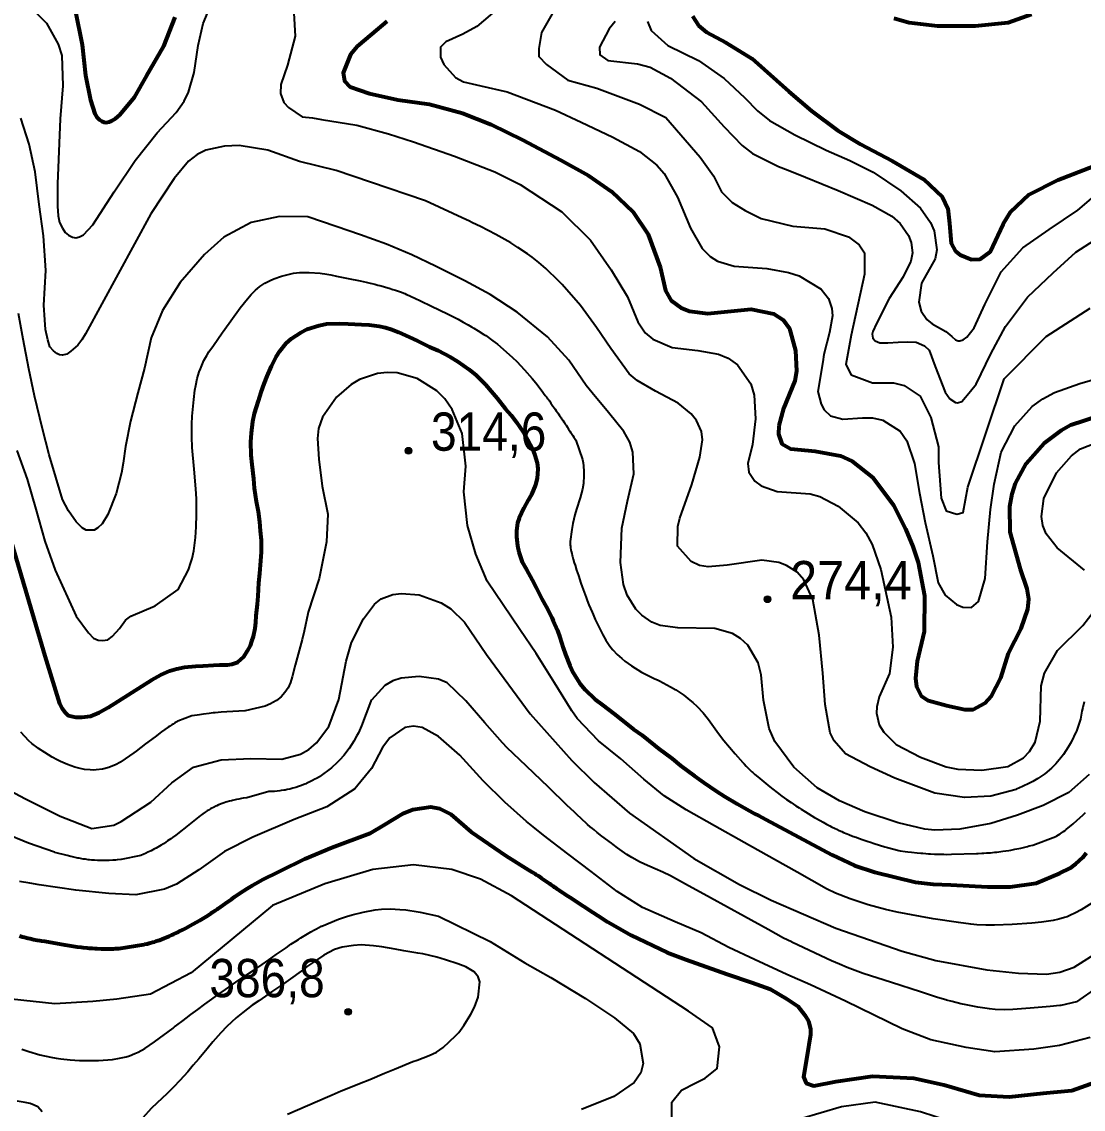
# Model space of a CAD drawing. Header units: metres. Extents: x 549268 to 556659, y 1838059 to 1844558.
# Drawn here: x 554148.3 to 554619.6, y 1839291 to 1839774.1 of the extents above; entities that cross this region are included whole.
import ezdxf

# ---------------------------------------------------------------- set-up
doc = ezdxf.new("R2010")
doc.units = ezdxf.units.M
doc.header["$LTSCALE"] = 0.8
for name, color, linetype, lineweight in [('1', 7, 'Continuous', 25), ('2', 7, 'Continuous', 53), ('5', 7, 'Continuous', 13)]:
    doc.layers.add(name, color=color, linetype=linetype, lineweight=lineweight)

msp = doc.modelspace()

# ---------------------------------------------------------------- hatches: boundary and pattern name
at = {"layer": '5'}
for points in [[(554321.48, 1839583.53, 1), (554318.48, 1839583.53, 1)], [(554480.93, 1839517.54, 1), (554477.93, 1839517.54, 1)], [(554294.72, 1839334.23, 1), (554291.72, 1839334.23, 1)]]:
    msp.add_hatch(color=256, dxfattribs=at).paths.add_polyline_path(points)

# ---------------------------------------------------------------- linework, layer by layer
at = {"layer": '1'}
for points in [[(554149.37, 1839783.56), (554159.28, 1839773.42), (554164.47, 1839764.14), (554166, 1839759.1), (554166.54, 1839745.68), (554165.26, 1839731.04), (554164.09, 1839702.08), (554164.09, 1839692.23), (554164.46, 1839687.85), (554165, 1839684.93), (554166.28, 1839682.38), (554167.55, 1839680.55), (554169.01, 1839679.27), (554170.83, 1839678.36), (554172.28, 1839678.18), (554173.92, 1839678.54), (554175.74, 1839679.46), (554179.75, 1839683.84), (554189.24, 1839698.54), (554198.61, 1839712.42), (554208.35, 1839724.8), (554216.81, 1839733.87), (554220.35, 1839738.85), (554222.28, 1839742.9), (554224.75, 1839751.63), (554226.58, 1839763.5), (554228.74, 1839773.37), (554230.69, 1839777.91)], [(554388.39, 1839785.85), (554378.98, 1839769.34), (554377.8, 1839762.26), (554377.8, 1839758.72), (554381.33, 1839755.18), (554390.74, 1839748.11), (554403.68, 1839744.57), (554422.5, 1839737.49), (554434.26, 1839731.59), (554449.55, 1839713.9), (554455.43, 1839705.64), (554458.96, 1839698.57), (554463.67, 1839693.85), (554469.55, 1839690.31), (554476.61, 1839686.77), (554490.72, 1839683.23), (554504.84, 1839682.05), (554515.42, 1839678.51), (554520.13, 1839674.98), (554522.48, 1839671.44)], [(554360.29, 1839780.51), (554350.28, 1839771.96), (554344.08, 1839768.61), (554336.55, 1839765.24), (554334.27, 1839762.85), (554334.19, 1839758.39), (554335.68, 1839755.06), (554340.83, 1839749.35), (554344.47, 1839747.43), (554352.15, 1839745.72), (554363.84, 1839743.02), (554385.25, 1839734.84), (554396.66, 1839729.54), (554410.79, 1839722.84), (554422.6, 1839716.45), (554430.26, 1839710.34), (554433.5, 1839706.68), (554439.49, 1839696.23), (554445.29, 1839682.35), (554450.39, 1839673.32), (554453.94, 1839669.77), (554457.21, 1839667.81), (554464.66, 1839665.54), (554479.17, 1839664.43), (554488.74, 1839662.77), (554493.48, 1839661.16), (554503.24, 1839655.29), (554506.54, 1839651.21), (554508.05, 1839646.78), (554508.24, 1839643.47), (554506.94, 1839636.01), (554504.38, 1839626.35), (554504.01, 1839622.97), (554501.76, 1839609.85), (554503.18, 1839604.25), (554504.58, 1839601.76), (554507.38, 1839598.97), (554512.93, 1839597.48), (554521.62, 1839598.08), (554526.06, 1839598.1), (554530.66, 1839597.11), (554538.25, 1839592.18), (554541.23, 1839587.9), (554544.68, 1839577.79), (554546.98, 1839564.66), (554549.41, 1839551.68), (554552.89, 1839536.83), (554555.24, 1839524.81), (554558.38, 1839519.34), (554563.36, 1839515.21), (554566.14, 1839513.99), (554569.97, 1839513.85), (554573.04, 1839516.54), (554576.08, 1839526.71), (554577.13, 1839543.06), (554578.39, 1839557.44), (554580, 1839568.72), (554583.14, 1839582.88), (554589.25, 1839594.66), (554597, 1839603.18), (554601.61, 1839606.56), (554606.85, 1839609.34), (554618.09, 1839613.36), (554631.88, 1839617.45)], [(554269.05, 1839777.91), (554269.7, 1839767.68), (554266.28, 1839754.77), (554263.34, 1839746.19), (554263.11, 1839742.18), (554264.65, 1839738.29), (554266.67, 1839735.96), (554272.79, 1839731.85), (554277.39, 1839731.5), (554281.32, 1839730.65), (554296.99, 1839728.11), (554311.08, 1839724.25), (554322.15, 1839720.77), (554340.37, 1839714.37), (554358.37, 1839707.38), (554369.53, 1839701.77), (554388.09, 1839689.72), (554400.74, 1839677.01), (554410.01, 1839663.93), (554417.31, 1839651.92), (554421.87, 1839640.79), (554425.05, 1839635.97), (554428.49, 1839633.06), (554437.02, 1839629.45), (554448.43, 1839628), (554457.63, 1839626.4), (554461.9, 1839624.65)], [(554411.73, 1839774.19), (554409.05, 1839770.92), (554404.88, 1839762.79), (554404.91, 1839759.47), (554408.5, 1839756.95), (554421.73, 1839755.37), (554427.25, 1839753.92), (554436.39, 1839749.01), (554450.07, 1839738.56)], [(554426.06, 1839774.28), (554427.73, 1839770.23), (554435.21, 1839763.61), (554448.77, 1839756.84), (554460.17, 1839748.98), (554469.39, 1839740.31), (554475.01, 1839734.52), (554480.32, 1839730.27), (554491.57, 1839723.82), (554505.41, 1839717.08), (554516.04, 1839712.41), (554526.29, 1839707.27), (554538.6, 1839698.94), (554547.41, 1839691.37), (554551.83, 1839684.9), (554553.37, 1839681.2), (554554.65, 1839672.76), (554553.89, 1839668.73), (554547.81, 1839657.95), (554546.54, 1839649.54), (554547.61, 1839645.54)], [(554450.07, 1839738.56), (554460.13, 1839727.42), (554468.18, 1839719.09), (554472.68, 1839715.55), (554484.28, 1839709.85), (554488.59, 1839708.19), (554496.34, 1839705.06), (554510.81, 1839699.1), (554525.91, 1839692.65), (554534.57, 1839687.8), (554538.34, 1839684.48), (554542.07, 1839679.09), (554543.24, 1839676.07), (554543.77, 1839671.4), (554543.01, 1839667.73), (554539.66, 1839660.84), (554533.46, 1839651.18), (554527.75, 1839639.99), (554526.15, 1839636.54), (554525.92, 1839635.38), (554526.15, 1839633.54), (554527.29, 1839632.39), (554529.36, 1839631.47), (554532.81, 1839631.47), (554537.4, 1839631.7), (554541.54, 1839631.93), (554545.45, 1839631.7), (554549.12, 1839630.08), (554551.19, 1839628.24), (554553.88, 1839620.96), (554558.31, 1839609.58), (554560.38, 1839606.58), (554562.91, 1839604.97), (554563.83, 1839604.74), (554565.67, 1839605.43), (554567.28, 1839607.27), (554569.57, 1839610.04), (554572.1, 1839613.03), (554578.62, 1839626.53), (554585.1, 1839638.78), (554594.93, 1839651.69), (554606.26, 1839662.62), (554616.37, 1839671.71), (554630.85, 1839681.13)], [(554484.37, 1839533.84), (554476.91, 1839534.86), (554461.47, 1839532.66), (554453.06, 1839531.93), (554449.14, 1839532.58), (554445.5, 1839534.37), (554439.47, 1839541.1), (554439.57, 1839549.83), (554440.51, 1839553.56), (554445.74, 1839568.53), (554449.37, 1839580.71), (554450.5, 1839588.42), (554450.1, 1839592.14), (554447.89, 1839597), (554445.56, 1839599.89), (554439.71, 1839604.69), (554429.68, 1839610.04), (554421.56, 1839614.69), (554417.99, 1839617.63), (554409.85, 1839628.9), (554403.41, 1839638.32), (554396.34, 1839648.09), (554388.18, 1839657.32), (554387.03, 1839658.55), (554386.76, 1839658.82), (554380.91, 1839664.43), (554377.86, 1839667.1), (554374.87, 1839669.49), (554372.82, 1839671), (554368.6, 1839673.88), (554365.4, 1839675.88), (554358.83, 1839679.61), (554351.93, 1839683.17), (554348.42, 1839684.84), (554346.8, 1839685.61), (554345.74, 1839686.11), (554327.53, 1839694.59), (554303.17, 1839702.84), (554287.8, 1839708.09), (554271.52, 1839712.05), (554257.59, 1839717), (554244.83, 1839719.13), (554238.29, 1839718.89), (554229.93, 1839717), (554226.16, 1839715.16), (554222.32, 1839712.15), (554215.92, 1839704.45), (554205.53, 1839688.79), (554176.62, 1839635.5), (554174.86, 1839632.85), (554173.09, 1839630.38), (554170.1, 1839627.73), (554168.34, 1839626.49), (554166.4, 1839625.96), (554164.99, 1839626.14), (554163.76, 1839626.67), (554162.35, 1839627.9), (554160.77, 1839629.67), (554159.88, 1839632.85), (554158.83, 1839637.44), (554158.48, 1839641.68), (554158.12, 1839648.21), (554158.88, 1839663.66), (554157.85, 1839679.03), (554155.96, 1839692.99), (554154.22, 1839707.45), (554151.61, 1839719.7), (554147.8, 1839731.26)], [(554547.61, 1839645.54), (554550.19, 1839641.9), (554552.59, 1839639.96), (554558.54, 1839636.54), (554561.3, 1839634.23), (554562.91, 1839632.85), (554564.06, 1839632.39), (554564.75, 1839632.39), (554566.36, 1839632.85), (554567.96, 1839634), (554569.57, 1839636.08), (554571.18, 1839638.15), (554575.91, 1839648.51), (554583.15, 1839662.98), (554592.79, 1839673.72), (554604.43, 1839681.84), (554617.16, 1839690.36), (554631.62, 1839702.64)], [(554287.85, 1839683.17), (554275.22, 1839687.39), (554262.75, 1839687.61), (554250.14, 1839684.91), (554238.03, 1839678.43), (554229.44, 1839670.66), (554218.64, 1839658.24), (554210.74, 1839645.86), (554205.71, 1839633.7), (554202.7, 1839620.27), (554199.8, 1839609.28), (554196.6, 1839596.67), (554194.37, 1839585.48), (554193.23, 1839577.96), (554192.49, 1839573.67), (554190.19, 1839564.57), (554186.46, 1839555.19), (554183.97, 1839551.07), (554182, 1839549.28), (554180.4, 1839548.21), (554176.83, 1839548.21), (554175.04, 1839549.28), (554172.37, 1839551.97), (554168.98, 1839556.8), (554166.3, 1839561.81), (554160.45, 1839581.65), (554157.48, 1839593.3), (554153.9, 1839607.97), (554151.37, 1839619.95), (554148.89, 1839633.06), (554146.79, 1839644.52)], [(554622.23, 1839439.75), (554613.29, 1839431.74), (554601.76, 1839425.98), (554590.46, 1839421.56), (554578.6, 1839417.91), (554564.83, 1839415.46), (554553.76, 1839414.89), (554549.22, 1839415.33), (554537.49, 1839418.16), (554522.63, 1839423.16), (554511.43, 1839427.92), (554501.44, 1839433.74), (554491.15, 1839443), (554482.6, 1839454.4), (554480.18, 1839460.19), (554477.69, 1839472.67), (554476.57, 1839483.92), (554475.2, 1839489.33), (554470.66, 1839497.11), (554467.36, 1839500.17), (554463.85, 1839502.26), (554456.02, 1839504.53), (554439.53, 1839504.78), (554431.75, 1839505.95), (554428.11, 1839507.36), (554423.57, 1839510.45), (554420.97, 1839513.12), (554417.05, 1839519.42), (554415.46, 1839524.1), (554414.15, 1839533.89), (554414.71, 1839549.11), (554417.23, 1839561.08), (554420.1, 1839573.28), (554419.68, 1839582.86), (554418.26, 1839587.4), (554415.67, 1839592.06), (554408.87, 1839600.49), (554401.54, 1839609.23), (554398.84, 1839612.58), (554391.14, 1839623.81), (554381.68, 1839634.09), (554368.3, 1839645.15), (554356.31, 1839652.91), (554345.06, 1839659.06), (554332, 1839665.48), (554321.53, 1839670.5), (554310.15, 1839675.24), (554298.65, 1839679.4), (554287.85, 1839683.17)], [(554522.48, 1839671.44), (554522.48, 1839666.72), (554522.48, 1839662), (554516.6, 1839634.87), (554514.25, 1839621.9), (554516.6, 1839617.18), (554526.01, 1839613.64), (554530.71, 1839613.64), (554535.42, 1839613.64), (554540.12, 1839612.46), (554547.18, 1839607.74), (554551.88, 1839598.31), (554555.41, 1839585.33), (554555.41, 1839578.25), (554556.6, 1839562.39), (554558.68, 1839556.81), (554563.56, 1839555.41), (554566.34, 1839556.11), (554568.43, 1839567.28), (554584.44, 1839615.43), (554603.23, 1839634.28), (554622.71, 1839646.84)], [(554225.54, 1839612.51), (554226.2, 1839615.55), (554227.05, 1839618.52), (554227.56, 1839619.97), (554229.15, 1839623.58), (554230.43, 1839625.89), (554231.37, 1839627.4), (554233.46, 1839630.35), (554237.25, 1839635.88), (554237.67, 1839636.46), (554245.31, 1839646.97), (554248.47, 1839651.07), (554250.16, 1839653), (554251.98, 1839654.8), (554252.95, 1839655.64), (554254.01, 1839656.46), (554256.24, 1839657.93), (554258.61, 1839659.2), (554260.25, 1839659.93), (554263.61, 1839661.14), (554267.14, 1839662.04), (554268.92, 1839662.35), (554271.65, 1839662.66), (554274.44, 1839662.76), (554275.86, 1839662.74), (554280.74, 1839662.42), (554281.59, 1839662.29), (554282.88, 1839662.08), (554283.74, 1839661.93), (554285.46, 1839661.61), (554288.03, 1839661.11), (554293.15, 1839660.05), (554298.48, 1839658.96), (554301.13, 1839658.4), (554302.9, 1839658), (554303.78, 1839657.79), (554305.1, 1839657.47), (554306.36, 1839657.15), (554307.21, 1839656.92), (554308.89, 1839656.45), (554309.73, 1839656.21), (554311.4, 1839655.71), (554313.07, 1839655.18), (554314.18, 1839654.82), (554316.39, 1839654.08), (554318.33, 1839653.33), (554319.1, 1839653.01), (554320.35, 1839652.47), (554321.18, 1839652.11), (554322.82, 1839651.35), (554325.27, 1839650.18), (554330.15, 1839647.79), (554337.36, 1839644.3), (554339.75, 1839643.11), (554340.93, 1839642.51), (554342.06, 1839641.91), (554344.31, 1839640.7), (554346.54, 1839639.45), (554348.01, 1839638.6), (554349, 1839638.03), (554350.95, 1839636.87), (554353.48, 1839635.22), (554354.3, 1839634.66), (554357.43, 1839632.4), (554359.48, 1839630.82)], [(554359.48, 1839630.82), (554363.43, 1839627.5), (554366.22, 1839624.94), (554368.03, 1839623.18), (554371.52, 1839619.54), (554374.92, 1839615.67), (554376.55, 1839613.68), (554378.93, 1839610.62), (554380.75, 1839608.1), (554381.22, 1839607.45), (554381.8, 1839606.64), (554382.09, 1839606.23), (554382.53, 1839605.63), (554383.18, 1839604.71), (554383.83, 1839603.8), (554384.15, 1839603.34), (554384.79, 1839602.42), (554385.11, 1839601.96), (554385.6, 1839601.28), (554386.23, 1839600.35), (554386.55, 1839599.89), (554387.03, 1839599.2), (554387.74, 1839598.16), (554387.98, 1839597.8), (554388.31, 1839597.31), (554388.48, 1839597.07), (554388.97, 1839596.34), (554389.61, 1839595.37), (554389.94, 1839594.88), (554390.42, 1839594.15), (554391.06, 1839593.18), (554391.38, 1839592.69), (554391.7, 1839592.2), (554392.13, 1839591.55), (554392.34, 1839591.22), (554392.97, 1839590.24), (554393.39, 1839589.58), (554393.95, 1839588.71), (554394.23, 1839588.27), (554397.32, 1839579.67), (554397.58, 1839578.15), (554397.75, 1839576.85), (554397.92, 1839574.23), (554397.92, 1839572.48), (554397.65, 1839568.97), (554397.22, 1839566.38), (554396.23, 1839562.56), (554394.64, 1839557.55), (554393.89, 1839555.03), (554392.97, 1839551.14), (554392.49, 1839548.51), (554391.72, 1839543.21), (554391.75, 1839542.64), (554391.83, 1839541.6), (554391.87, 1839541.18), (554391.98, 1839540.34), (554392.12, 1839539.51), (554392.22, 1839538.95), (554392.46, 1839537.85), (554392.66, 1839537.02), (554392.8, 1839536.47), (554393.11, 1839535.38), (554393.6, 1839533.75), (554393.95, 1839532.67), (554394.66, 1839530.5)], [(554461.9, 1839624.65), (554466.06, 1839621.66), (554471.99, 1839613.22), (554473.49, 1839608.16), (554474.13, 1839597.65), (554472.68, 1839586.24), (554470.73, 1839577.8), (554471.05, 1839573.96), (554473.76, 1839570.01), (554476.66, 1839567.94), (554483.67, 1839565.38), (554498.3, 1839564.42), (554502.63, 1839563.26), (554510.86, 1839558.97), (554519.68, 1839551.55), (554523.14, 1839547.08), (554525.91, 1839541.94), (554529.78, 1839530.72), (554534.39, 1839509.58), (554535, 1839496.26), (554533.58, 1839484.57), (554529.05, 1839474.12), (554527.93, 1839469.8), (554527.74, 1839466.99), (554529.07, 1839461.7), (554531.02, 1839458.44), (554536.49, 1839452.99), (554547.37, 1839447.35), (554558.8, 1839443.06), (554563.98, 1839442.09), (554574.62, 1839441.67), (554586.13, 1839443.22), (554593.04, 1839447.08), (554595.79, 1839449.91), (554598.2, 1839453.98), (554600.44, 1839463.31), (554600.99, 1839479.03), (554602.45, 1839484.65), (554608.22, 1839494.78), (554619.39, 1839505.84), (554624.52, 1839512.4)], [(554369.5, 1839504.09), (554362.09, 1839515.11), (554354.95, 1839525.53), (554349.83, 1839537.51), (554346.24, 1839550.29), (554344.58, 1839565.33), (554345.47, 1839576.69), (554343.8, 1839591.23), (554339.42, 1839601.85), (554336.13, 1839606.52), (554332.53, 1839610.14), (554323.85, 1839615.6), (554315.02, 1839618.11), (554310.45, 1839618.35), (554306.24, 1839617.89), (554298.25, 1839615.18), (554294.54, 1839612.99), (554287.99, 1839607.28), (554281.74, 1839598.38), (554280.01, 1839593.37), (554279.51, 1839588.9), (554280.11, 1839579.71), (554281.7, 1839567.77), (554284.14, 1839555.28), (554283.58, 1839543.03), (554280.32, 1839526.77), (554275.43, 1839511.88), (554275.25, 1839511.03), (554273.66, 1839503.4), (554272.78, 1839499.62), (554269.69, 1839488.27), (554268.37, 1839483.07), (554267.56, 1839480.56), (554266.52, 1839478.22), (554265.88, 1839477.13), (554265.14, 1839476.1), (554263.4, 1839474.23), (554261.32, 1839472.6), (554259.77, 1839471.64), (554258.66, 1839471.06), (554256.3, 1839469.99), (554247.51, 1839468.01), (554247.3, 1839468), (554242.02, 1839467.73), (554239.38, 1839467.57), (554236.75, 1839467.37), (554235.43, 1839467.26), (554234.13, 1839467.13), (554233.27, 1839467.04), (554231.54, 1839466.84), (554228.95, 1839466.5), (554227.22, 1839466.26), (554226.07, 1839466.08), (554223.78, 1839465.71), (554217.52, 1839463.35), (554217.36, 1839463.26), (554216.21, 1839462.59), (554215.46, 1839462.12), (554214.96, 1839461.81), (554213.96, 1839461.16), (554213.23, 1839460.66), (554211.77, 1839459.65), (554210.33, 1839458.6), (554207.48, 1839456.48), (554203.27, 1839453.31), (554201.19, 1839451.71), (554199.12, 1839450.08), (554198.09, 1839449.25), (554192.3, 1839445.27), (554192.11, 1839445.16), (554189.87, 1839444), (554188.7, 1839443.5), (554186.9, 1839442.84), (554184.13, 1839442.11), (554181.31, 1839441.72), (554179.89, 1839441.66), (554178.61, 1839441.69), (554176.05, 1839441.97), (554173.53, 1839442.51), (554171.87, 1839442.98), (554168.62, 1839444.12), (554165.49, 1839445.45), (554163.96, 1839446.19), (554161.72, 1839447.4), (554158.45, 1839449.5), (554155.71, 1839451.22), (554155.51, 1839451.36), (554152.74, 1839453.51), (554151.43, 1839454.68), (554149.57, 1839456.55), (554147.86, 1839458.55)], [(554146.06, 1839583.58), (554150.71, 1839570.85), (554154.56, 1839557.6), (554158.52, 1839543.38), (554163.12, 1839530.43), (554172.37, 1839510.1), (554177.9, 1839502.58), (554180.04, 1839500.26), (554182.18, 1839499.36), (554184.14, 1839499.18), (554186.46, 1839499.54), (554188.43, 1839500.97), (554190.21, 1839502.94), (554191.64, 1839504.55), (554194.36, 1839508.2), (554196.65, 1839510.03), (554207.48, 1839514.67), (554217.68, 1839521.86), (554222.29, 1839530.61), (554223.4, 1839533.9), (554223.87, 1839535.61), (554224.63, 1839539.06), (554225.16, 1839542.57), (554225.42, 1839544.93), (554225.75, 1839549.66), (554225.91, 1839555.25), (554225.9, 1839558.03), (554225.78, 1839562.21), (554225.52, 1839566.59), (554224.76, 1839575.34), (554223.94, 1839584.94), (554223.73, 1839589.74), (554223.76, 1839595.27), (554223.94, 1839598.95), (554224.62, 1839606.33), (554225.18, 1839610.46), (554225.54, 1839612.51)], [(554620.11, 1839530.42), (554608.05, 1839540.34), (554603.16, 1839546.64), (554601.68, 1839550.32), (554601.05, 1839554.29), (554602.07, 1839562.32), (554607.8, 1839573.64), (554614.45, 1839581.31), (554618.44, 1839584.35), (554631.26, 1839589.46)], [(554620.09, 1839472.01), (554619.38, 1839469.48), (554618.98, 1839467.77), (554618.36, 1839464.27), (554616.56, 1839458.96), (554616.46, 1839458.73), (554614.21, 1839454.05), (554612.93, 1839451.8), (554610.79, 1839448.54), (554609.72, 1839447.13), (554607.42, 1839444.45), (554605.55, 1839442.57), (554602.55, 1839440), (554599.46, 1839437.84), (554597.3, 1839436.56), (554595.8, 1839435.77), (554592.68, 1839434.36), (554590.03, 1839433.15), (554589.79, 1839433.05), (554578.58, 1839430), (554566.92, 1839429.47), (554553.79, 1839431.34), (554535.98, 1839438.1), (554524.97, 1839443.16), (554514.12, 1839448.92), (554508.97, 1839454.71), (554507.21, 1839458.16), (554504.96, 1839470.83), (554504, 1839484.77), (554502.36, 1839501.55), (554499.48, 1839517.41), (554495.57, 1839526.11), (554492.53, 1839529.63), (554487.9, 1839532.58), (554484.37, 1839533.84)], [(554394.66, 1839530.5), (554395.47, 1839528.04), (554396.54, 1839524.76), (554397.09, 1839523.13), (554397.93, 1839520.7), (554398.37, 1839519.49), (554398.83, 1839518.26), (554399.15, 1839517.45), (554399.8, 1839515.82), (554400.13, 1839515.01), (554400.81, 1839513.39), (554401.5, 1839511.78), (554401.98, 1839510.71), (554402.95, 1839508.58), (554403.54, 1839507.31), (554403.9, 1839506.52), (554406.25, 1839501.67), (554407.57, 1839499.33), (554409.04, 1839497.1), (554409.85, 1839496.04), (554410.72, 1839495), (554412.62, 1839493.04), (554414.67, 1839491.23), (554416.11, 1839490.1), (554419.08, 1839487.97), (554423.5, 1839485.18), (554425.78, 1839483.92), (554429.34, 1839482.21), (554430.6, 1839481.67), (554431.38, 1839481.3), (554436.34, 1839478.69), (554438.74, 1839477.24), (554442.22, 1839474.87), (554444.95, 1839472.75), (554446.27, 1839471.62), (554448.16, 1839469.86), (554450.81, 1839467.02), (554453.15, 1839464.07), (554456.1, 1839459.99), (554457.58, 1839457.95), (554460, 1839454.85), (554465.07, 1839448.84), (554468.53, 1839445.04), (554469.11, 1839444.36), (554469.99, 1839443.39), (554470.59, 1839442.75), (554470.99, 1839442.34), (554471.83, 1839441.52), (554472.46, 1839440.92), (554472.89, 1839440.53), (554473.76, 1839439.75), (554475.09, 1839438.6), (554475.98, 1839437.85), (554477.79, 1839436.36), (554480.43, 1839434.24), (554481.75, 1839433.19), (554483.76, 1839431.65), (554485.78, 1839430.13), (554486.8, 1839429.38), (554487.83, 1839428.64), (554489.9, 1839427.19), (554492, 1839425.77), (554493.42, 1839424.84), (554494.36, 1839424.23), (554496.27, 1839423.03)], [(554137.76, 1839435.29), (554149.98, 1839428.87), (554165.33, 1839421.11), (554179.4, 1839415.74), (554189.16, 1839417.19), (554192.45, 1839418.76), (554205.62, 1839427.42), (554214.88, 1839436.02), (554224.5, 1839442.97), (554236.87, 1839446.21), (554250, 1839446.81), (554263.78, 1839446.55), (554271.97, 1839448.78), (554275.69, 1839450.85), (554279.18, 1839453.72), (554284.6, 1839460.94), (554289.02, 1839472.99), (554292.36, 1839490.05), (554294.69, 1839498.31), (554299.98, 1839508.89), (554304.87, 1839515.29), (554307.92, 1839517.7), (554313.06, 1839519.67), (554316.85, 1839520.13), (554324.67, 1839519.46), (554334.51, 1839516.01), (554338.78, 1839513.29), (554344.82, 1839507.41), (554354.65, 1839493.02), (554374.04, 1839466.58), (554392.5, 1839445.92), (554402.41, 1839436.18), (554418.13, 1839422.5), (554446.73, 1839402.34), (554467.04, 1839390.76), (554481.03, 1839383.78), (554509.82, 1839371.38), (554539.21, 1839361.12), (554554.15, 1839357.08), (554576.83, 1839352.87), (554590.91, 1839351.42), (554603.3, 1839350.94), (554609.29, 1839351.8), (554615.62, 1839354.11), (554627.28, 1839361.55)], [(554623.37, 1839382.45), (554618.65, 1839379.54), (554616.22, 1839378.2), (554613.73, 1839377.03), (554612.45, 1839376.51), (554611.24, 1839376.09), (554608.76, 1839375.38), (554606.23, 1839374.83), (554601.08, 1839374.08), (554596.74, 1839373.66), (554588.06, 1839373.07), (554580.27, 1839372.68), (554576.38, 1839372.69), (554572.33, 1839372.94), (554569.64, 1839373.23), (554564.27, 1839373.94), (554553.01, 1839375.63), (554547.4, 1839376.57), (554536.99, 1839378.58), (554531.83, 1839379.76), (554524.16, 1839381.82), (554519.29, 1839383.37), (554516.06, 1839384.48), (554509.68, 1839386.92), (554505.95, 1839388.76), (554505.68, 1839388.91), (554492.54, 1839396.34), (554482.5, 1839401.96), (554469.06, 1839409.47), (554455.82, 1839416.87), (554443.27, 1839423.94), (554433.51, 1839430.19), (554424.56, 1839437.54), (554414.23, 1839446.67), (554404.34, 1839454.59), (554394.85, 1839464.61), (554392.58, 1839467.95), (554384.79, 1839480.41), (554376.73, 1839493.48), (554369.5, 1839504.09)], [(554625.98, 1839345.23), (554616.6, 1839338.72), (554609.64, 1839337.11), (554609.24, 1839337.06), (554604.87, 1839336.6), (554596.11, 1839335.89), (554588.36, 1839335.23), (554584.48, 1839335.11), (554580.56, 1839335.28), (554577.95, 1839335.54), (554572.76, 1839336.31), (554567.7, 1839337.29), (554565.19, 1839337.86), (554561.45, 1839338.85), (554558.97, 1839339.45), (554558.65, 1839339.54), (554554.87, 1839340.67), (554547.35, 1839343.09), (554534.47, 1839347.21), (554521.95, 1839351.28), (554514.85, 1839353.91), (554511.35, 1839355.36), (554507.76, 1839356.97), (554500.64, 1839360.34), (554490.21, 1839365.17), (554490, 1839365.27), (554486.52, 1839367.03), (554479.69, 1839370.83), (554469.22, 1839376.57), (554454.1, 1839384.91), (554443.01, 1839390.93), (554436.34, 1839394.6), (554432.93, 1839396.3), (554429.46, 1839397.84), (554424.82, 1839399.85), (554422.54, 1839400.94), (554419.17, 1839402.81), (554416.98, 1839404.17), (554412.74, 1839407.13), (554410.84, 1839408.56), (554410.12, 1839409.11), (554405.9, 1839412.33), (554403.81, 1839413.96), (554402.43, 1839415.07), (554401.74, 1839415.62), (554400.72, 1839416.47), (554399.55, 1839417.48), (554398.78, 1839418.15), (554397.24, 1839419.53), (554396.49, 1839420.23), (554394.98, 1839421.63), (554393.49, 1839423.05), (554390.52, 1839425.92), (554382.14, 1839434.03), (554378.92, 1839437.14), (554372.45, 1839443.33), (554363.67, 1839451.74), (554361.95, 1839453.59), (554361.77, 1839453.78), (554353.94, 1839462.57), (554345.47, 1839472.38), (554337.15, 1839480.44), (554333.31, 1839482.1), (554324.7, 1839483.22), (554316.75, 1839482.44), (554313.09, 1839481.23), (554309.53, 1839479.16), (554303.54, 1839472.75), (554303.31, 1839472.2), (554299.18, 1839461.38), (554297.75, 1839458.23), (554296.97, 1839456.69), (554295.7, 1839454.43), (554293.6, 1839451.17)], [(554172.02, 1839402.82), (554170.84, 1839403.1), (554170.05, 1839403.29), (554168.47, 1839403.72), (554162.98, 1839405.1), (554162.73, 1839405.17), (554151.28, 1839409.12), (554140.43, 1839413.58), (554118.98, 1839421.89), (554108.79, 1839427.12), (554100.09, 1839433.64), (554096.36, 1839437.58), (554089.6, 1839448.46), (554084.61, 1839459.19), (554080.09, 1839465.99), (554077.04, 1839468.43), (554072.93, 1839469.88), (554063.83, 1839469.37), (554057.98, 1839467.02), (554047.52, 1839460.11), (554033.89, 1839451.49), (554022.96, 1839444.51), (554010.73, 1839436.54), (554000, 1839428.81)], [(554326.11, 1839460.57), (554322.24, 1839461.22), (554318.41, 1839460.51), (554311.67, 1839456.04), (554308.48, 1839451.75), (554303.55, 1839442.32), (554296.12, 1839433.27), (554283.71, 1839425.35), (554269.26, 1839419.74), (554250.84, 1839411.91), (554238.27, 1839405.47), (554226.82, 1839397.28), (554216.97, 1839391.03), (554211.67, 1839388.69), (554198.93, 1839386.26), (554186.89, 1839386.81), (554172.23, 1839388.28), (554155.96, 1839390.7), (554151.77, 1839391.36), (554147.19, 1839392.16)], [(554622.68, 1839322.88), (554609.14, 1839319.24), (554597.61, 1839317.69), (554580.42, 1839316.53), (554567.67, 1839318.4), (554551.92, 1839321.78), (554539.17, 1839326.66), (554514.05, 1839338.99), (554498.46, 1839346.26), (554487.95, 1839350.81), (554473.64, 1839357.56), (554462.2, 1839362.85), (554449.98, 1839369.27), (554438.4, 1839374.17), (554423.95, 1839380.54), (554412.68, 1839387.72), (554401.04, 1839396.54), (554390.71, 1839404.48), (554379.98, 1839412.75), (554375.36, 1839416.45), (554372.38, 1839418.84), (554362.73, 1839427.41), (554353.17, 1839436.93), (554342.75, 1839448.32), (554333.33, 1839456.55), (554326.11, 1839460.57)], [(554293.6, 1839451.17), (554291.25, 1839448.13), (554289.55, 1839446.21), (554288.35, 1839444.97), (554285.81, 1839442.6), (554280.58, 1839438.79), (554280.41, 1839438.69), (554279.09, 1839437.94), (554278.43, 1839437.58), (554277.42, 1839437.05), (554276.4, 1839436.54), (554275.89, 1839436.29), (554274.85, 1839435.82), (554274.33, 1839435.59), (554273.55, 1839435.26), (554272.49, 1839434.84), (554271.96, 1839434.64), (554271.16, 1839434.36), (554269.95, 1839433.96), (554268.67, 1839433.59), (554267.81, 1839433.36), (554267.23, 1839433.22), (554266.07, 1839432.96), (554265.2, 1839432.79), (554264.61, 1839432.69), (554263.43, 1839432.51), (554262.84, 1839432.43), (554261.65, 1839432.29), (554260.44, 1839432.19), (554259.64, 1839432.14), (554259.1, 1839432.11), (554258.01, 1839432.07), (554248.27, 1839429.39), (554248.07, 1839429.36), (554246.57, 1839429.12), (554245.82, 1839428.99), (554244.69, 1839428.79), (554243.57, 1839428.56), (554243.01, 1839428.44), (554241.89, 1839428.19), (554241.34, 1839428.05), (554240.51, 1839427.83), (554239.41, 1839427.52), (554238.87, 1839427.35), (554238.06, 1839427.08), (554237.26, 1839426.8), (554236.86, 1839426.65), (554236.46, 1839426.49), (554235.68, 1839426.17), (554234.9, 1839425.82), (554234.38, 1839425.58), (554233.37, 1839425.08), (554232.61, 1839424.68), (554232.11, 1839424.4), (554231.13, 1839423.82), (554230.64, 1839423.52), (554229.67, 1839422.89), (554228.72, 1839422.24), (554228.09, 1839421.78), (554227.67, 1839421.47), (554226.84, 1839420.84), (554220.94, 1839416.17), (554220.77, 1839416.03), (554218.94, 1839414.54), (554218.02, 1839413.81), (554216.62, 1839412.73), (554215.2, 1839411.67), (554214.48, 1839411.15), (554213.04, 1839410.14), (554212.3, 1839409.65), (554211.19, 1839408.93), (554210.12, 1839408.27), (554209.39, 1839407.84), (554207.93, 1839407.02), (554207.19, 1839406.62), (554205.69, 1839405.84), (554204.17, 1839405.11), (554203.14, 1839404.63), (554202.46, 1839404.33), (554201.07, 1839403.73), (554192.38, 1839401.87), (554192.18, 1839401.85), (554190.65, 1839401.71), (554189.89, 1839401.65), (554188.74, 1839401.57), (554187.01, 1839401.49), (554185.28, 1839401.45), (554184.42, 1839401.44), (554183.27, 1839401.45), (554182.69, 1839401.47), (554181.83, 1839401.5), (554180.54, 1839401.57), (554179.19, 1839401.68), (554178.29, 1839401.77), (554177.69, 1839401.84), (554176.49, 1839402), (554175.59, 1839402.13), (554175, 1839402.23), (554173.81, 1839402.45), (554173.21, 1839402.57), (554172.02, 1839402.82)], [(554496.27, 1839423.03), (554500.25, 1839420.65), (554501.22, 1839420.1), (554504.17, 1839418.46), (554505.65, 1839417.65), (554507.14, 1839416.86), (554507.89, 1839416.47), (554509.39, 1839415.71), (554510.15, 1839415.35), (554511.29, 1839414.81), (554512.45, 1839414.29), (554513.22, 1839413.95), (554514.79, 1839413.3), (554515.57, 1839412.98), (554517.15, 1839412.36), (554518.74, 1839411.77), (554519.8, 1839411.39), (554521.93, 1839410.64), (554524.05, 1839409.92), (554525.12, 1839409.56), (554526.72, 1839409.04), (554529.12, 1839408.29), (554531.55, 1839407.58), (554532.76, 1839407.24), (554537.8, 1839405.93), (554538.39, 1839405.84), (554540.61, 1839405.52), (554541.72, 1839405.37), (554543.39, 1839405.17), (554545.9, 1839404.89), (554547.57, 1839404.73), (554548.41, 1839404.66), (554549.67, 1839404.56), (554550.95, 1839404.47), (554551.8, 1839404.42), (554553.5, 1839404.34), (554554.35, 1839404.3), (554556.06, 1839404.25), (554557.76, 1839404.22), (554558.9, 1839404.21), (554561.18, 1839404.22), (554572.16, 1839404.58), (554572.99, 1839404.61), (554574.61, 1839404.69), (554575.43, 1839404.73), (554576.64, 1839404.81), (554578.46, 1839404.95), (554580.28, 1839405.12), (554581.19, 1839405.22), (554583.01, 1839405.43), (554583.91, 1839405.55), (554585.27, 1839405.75), (554586.6, 1839405.97), (554587.49, 1839406.12), (554589.26, 1839406.45), (554590.15, 1839406.63), (554591.91, 1839407.01), (554593.67, 1839407.43), (554594.84, 1839407.73), (554595.62, 1839407.93), (554597.17, 1839408.36), (554607.39, 1839412.13), (554607.55, 1839412.22), (554607.93, 1839412.44), (554608.67, 1839412.89)], [(554608.67, 1839412.89), (554609.4, 1839413.36), (554609.89, 1839413.68), (554610.83, 1839414.35), (554611.53, 1839414.87), (554612, 1839415.23), (554612.91, 1839415.95), (554614.25, 1839417.07), (554615.14, 1839417.83), (554616.89, 1839419.37), (554619.42, 1839421.61), (554620.67, 1839422.74)], [(554441.15, 1839299.45), (554447.52, 1839302.65), (554451.77, 1839304.78), (554457.08, 1839309.04), (554458.15, 1839318.62), (554454.96, 1839327.15), (554444.34, 1839334.6), (554365.74, 1839385.73), (554351.93, 1839393.18), (554339.19, 1839397.44), (554322.19, 1839399.57), (554304.14, 1839397.44), (554282.89, 1839391.05), (554259.53, 1839381.47), (554223.41, 1839351.64), (554205.36, 1839342.06), (554190.49, 1839339.93), (554179.87, 1839338.86), (554162.87, 1839337.8), (554143.75, 1839339.93)], [(554148.25, 1839317.7), (554151.41, 1839316.58), (554156.22, 1839315.15), (554161.09, 1839314.03), (554163.55, 1839313.59), (554165.61, 1839313.29), (554169.75, 1839312.85), (554173.91, 1839312.61), (554176.7, 1839312.56), (554182.31, 1839312.65), (554186.5, 1839312.9), (554188.58, 1839313.12), (554191.67, 1839313.59), (554194.67, 1839314.3), (554196.14, 1839314.76), (554198.48, 1839315.67), (554200, 1839316.38), (554202.95, 1839318.01), (554207.22, 1839320.84), (554215.44, 1839327.04), (554216.11, 1839327.54), (554217.16, 1839328.35), (554219.88, 1839330.44), (554221.24, 1839331.48), (554223.29, 1839333.03), (554226.39, 1839335.33), (554229.56, 1839337.64), (554231.68, 1839339.17), (554235.93, 1839342.22), (554238.73, 1839344.22), (554240.14, 1839345.21), (554242.26, 1839346.69), (554244.4, 1839348.13), (554245.48, 1839348.84), (554246.19, 1839349.3), (554251.29, 1839352.74), (554253.5, 1839354.29), (554257.93, 1839357.38), (554261.25, 1839359.69), (554265.61, 1839362.73), (554267.8, 1839364.23), (554270.02, 1839365.7), (554271.14, 1839366.42), (554272.23, 1839367.11), (554272.97, 1839367.56), (554274.44, 1839368.46), (554275.19, 1839368.89), (554276.68, 1839369.76), (554278.18, 1839370.6), (554279.19, 1839371.15), (554281.22, 1839372.23), (554281.45, 1839372.35), (554288.91, 1839375.4), (554292.52, 1839376.65), (554294.95, 1839377.37), (554299.87, 1839378.57), (554305.23, 1839379.49), (554307.93, 1839379.78), (554312, 1839379.95), (554316.13, 1839379.77), (554318.87, 1839379.49), (554324.33, 1839378.65), (554325.1, 1839378.51), (554333.25, 1839376.77), (554356.29, 1839365.51), (554371.72, 1839355.94), (554383.2, 1839349.52), (554398.54, 1839340.15), (554411.52, 1839331.64), (554419.84, 1839324.55), (554422.74, 1839319.99), (554424.2, 1839311.25), (554423.18, 1839307.07), (554420.25, 1839302.82), (554411.15, 1839296.66), (554396.77, 1839290.92)], [(554299, 1839364.02), (554295.57, 1839363.74), (554290.52, 1839362.9), (554287.17, 1839361.88), (554282.38, 1839359.48), (554279.6, 1839357.49), (554275.16, 1839354.48), (554272.31, 1839352.38), (554267.54, 1839348.96), (554264.41, 1839346.74), (554259.54, 1839343.4), (554256.42, 1839341.18), (554253.46, 1839339.17), (554250.5, 1839337.16), (554246.36, 1839333.9), (554243.53, 1839331.62), (554239.37, 1839327.7), (554236.68, 1839324.97), (554233.1, 1839320.93), (554230.63, 1839317.85), (554226.91, 1839313.42), (554224.42, 1839310.52), (554221.93, 1839307.63), (554218.44, 1839303.69), (554215.58, 1839300.75), (554212.72, 1839297.82), (554208.38, 1839293.88), (554205.77, 1839291.25), (554202.01, 1839287.19)], [(554266.31, 1839288.75), (554283.98, 1839296.5), (554286.04, 1839297.38), (554290.15, 1839299.14), (554291.94, 1839299.9), (554298.2, 1839302.46), (554302.79, 1839304.18), (554309.4, 1839306.97), (554313.7, 1839308.75), (554321.84, 1839312.17), (554323.83, 1839312.77), (554329.21, 1839314.86), (554332.42, 1839316.33), (554335.38, 1839318.34), (554340.89, 1839323.54), (554342.31, 1839325.1), (554344.59, 1839328.15), (554347.6, 1839333.16), (554349.31, 1839336.35), (554350.87, 1839340.82), (554351.72, 1839347.56), (554351, 1839349.82), (554349.18, 1839351.96), (554345.38, 1839354.16), (554341.95, 1839355.56), (554336.42, 1839357.29), (554332.54, 1839358.55), (554326.3, 1839360.01), (554324.2, 1839360.34), (554317.92, 1839361.34), (554314, 1839362.12), (554308.18, 1839363.07), (554304.38, 1839363.59), (554299, 1839364.02)], [(554631.27, 1839277.08), (554598.35, 1839279.21), (554578.17, 1839279.21), (554560.11, 1839285.6), (554547.37, 1839289.87), (554527.18, 1839294.13), (554512.31, 1839292), (554494.26, 1839286.67), (554475.14, 1839277.08), (554470.89, 1839267.5), (554467.71, 1839265.37), (554460.27, 1839268.56), (554457.08, 1839273.89), (554443.28, 1839282.41), (554436.9, 1839286.67), (554436.9, 1839294.13), (554441.15, 1839299.45)], [(554157.37, 1839289.76), (554155.44, 1839291.98), (554153.76, 1839292.82), (554151.91, 1839293.46), (554149.8, 1839293.98), (554146.18, 1839294.51)]]:
    msp.add_lwpolyline(points, dxfattribs=at)
at = {"layer": '2'}
for points in [[(554172.01, 1839779.31), (554175.12, 1839763.87), (554176.49, 1839750.3), (554178.71, 1839739.25), (554180.65, 1839733.25), (554181.63, 1839731.71), (554182.74, 1839730.6), (554183.85, 1839729.9), (554184.83, 1839729.48), (554185.8, 1839729.34), (554187.05, 1839729.62), (554188.16, 1839730.04), (554189.83, 1839731.16), (554191.78, 1839732.83), (554198.28, 1839740.61), (554203.85, 1839750.3), (554211.4, 1839763.21), (554216.32, 1839776.16)], [(554310.41, 1839774.3), (554303.78, 1839768.59), (554297.16, 1839763.05), (554294.23, 1839759.56), (554291.01, 1839751.49), (554291.53, 1839747.87), (554294.14, 1839745.22), (554302.69, 1839742.26), (554315.25, 1839739.38), (554329.13, 1839737.49), (554343.95, 1839733.56), (554356.76, 1839728.42), (554370.61, 1839721.69), (554387.7, 1839712.6), (554399.98, 1839705.84), (554410.17, 1839698.7), (554419.73, 1839689.5), (554426.38, 1839679.55), (554431.68, 1839665.04), (554434.16, 1839654.65), (554436.57, 1839650.34), (554441.03, 1839646.96), (554444.76, 1839645.54), (554452.89, 1839644.45), (554472.18, 1839646.43), (554482.29, 1839644.41), (554486.37, 1839641.72), (554489.16, 1839637.87), (554491.86, 1839628.09), (554492.22, 1839618.84), (554491.5, 1839614.52), (554486.58, 1839602.3), (554484.47, 1839594.54)], [(554446.16, 1839776.53), (554448.76, 1839772.45), (554452.31, 1839769.46), (554460.98, 1839764.96), (554472.44, 1839757.83), (554488.87, 1839743.11), (554498.93, 1839734.54), (554510.71, 1839725.87), (554520.65, 1839719.7), (554534.71, 1839712.27), (554548.71, 1839704.13), (554557.16, 1839696.16), (554559.55, 1839691.08), (554560.2, 1839684.48), (554560.97, 1839675.79), (554562.9, 1839672.23), (554564.91, 1839670.53), (554570.04, 1839668.52), (554573.84, 1839668.59), (554578.32, 1839671.9), (554584.08, 1839684.24), (554587.26, 1839689.48), (554595.6, 1839697.33), (554608.55, 1839703.89), (554624.25, 1839710.03)], [(554596.62, 1839777.38), (554586.35, 1839773.59), (554571.68, 1839772.19), (554554.91, 1839772.19), (554542.33, 1839773.59), (554535.62, 1839775.51)], [(554254.28, 1839547.91), (554254.01, 1839552), (554253.42, 1839556.52), (554252.56, 1839560.92), (554251.62, 1839566.89), (554251.26, 1839571.06), (554250.57, 1839577.35), (554250.1, 1839581.6), (554249.92, 1839587.48), (554250.25, 1839591.26), (554250.79, 1839596.56), (554251.62, 1839600.11), (554253.35, 1839605.64), (554254.5, 1839609.6), (554255.88, 1839613.21), (554257.18, 1839616.73), (554259.13, 1839621.06), (554261.19, 1839625.31), (554262.88, 1839627.83), (554265.68, 1839631.32), (554268.06, 1839633.46), (554272.17, 1839636.06), (554275.01, 1839637.5), (554280.25, 1839639.2), (554283.64, 1839639.85), (554289.23, 1839640.09), (554293.17, 1839639.97), (554299.11, 1839639.59), (554302.5, 1839639.4), (554306.95, 1839638.86), (554309.73, 1839638.33), (554312.54, 1839637.42), (554315.58, 1839636.16), (554320.4, 1839633.98), (554323.96, 1839632.31), (554329.29, 1839629.72), (554333.13, 1839627.99), (554338.49, 1839625.21), (554341.9, 1839623.16), (554346.87, 1839619.68), (554349.95, 1839617.21), (554354.16, 1839613), (554356.64, 1839609.99), (554359.33, 1839606.83), (554363.02, 1839602.18), (554365.58, 1839599.28), (554367.78, 1839596.34), (554371.1, 1839591.66), (554372.85, 1839588.57), (554375, 1839584.32), (554376.04, 1839581.63), (554377.09, 1839578.09), (554377.37, 1839575.5), (554377.1, 1839571.17), (554376.38, 1839568.38), (554374.61, 1839564.06), (554373.11, 1839561.56), (554371.26, 1839557.99), (554370.19, 1839555.81), (554369.11, 1839553.63), (554368.41, 1839551.5), (554367.96, 1839547.99), (554367.98, 1839545.27), (554368.32, 1839541.29), (554368.92, 1839538.45)], [(554484.47, 1839594.54), (554484.28, 1839590.86), (554485.75, 1839586.54), (554489.55, 1839584.37), (554500.63, 1839583.34), (554511.82, 1839581.3), (554516.95, 1839578.86), (554526.13, 1839571.62), (554535.31, 1839559.39), (554540.74, 1839548.88), (554543.89, 1839540.96), (554546.39, 1839533.83), (554549.15, 1839519.04), (554549.05, 1839503.22), (554545.94, 1839490.06), (554545.17, 1839482.4), (554545.56, 1839478.83), (554547.64, 1839474.58), (554550.7, 1839472.6), (554558.92, 1839470.41), (554567.09, 1839468.5), (554570.8, 1839468.59), (554575.94, 1839471.36), (554578.84, 1839474.59), (554583.07, 1839482.62), (554586.4, 1839493.65), (554592.02, 1839504.53), (554595.05, 1839513.21), (554595.4, 1839517.66), (554594.73, 1839522.11), (554591.72, 1839530.85), (554587.2, 1839547.3), (554587.02, 1839558.71), (554588.03, 1839564.34), (554589.55, 1839569.08), (554594.23, 1839577.84), (554602.22, 1839586.83), (554609.91, 1839592.7), (554614.14, 1839594.98), (554626.36, 1839599.04)], [(554133.65, 1839576.43), (554158.49, 1839492.35), (554164.94, 1839471.17), (554166.24, 1839469), (554167.53, 1839467.27), (554168.83, 1839465.97), (554172.29, 1839465.1), (554174.88, 1839465.1), (554178.77, 1839465.53), (554182.66, 1839467.27), (554186.55, 1839469.43), (554206.08, 1839481.69), (554209.94, 1839483.98), (554214.06, 1839485.75), (554217.14, 1839486.65), (554220.53, 1839487.3), (554225.62, 1839487.77), (554228.87, 1839488.03), (554233.43, 1839488.25), (554236.04, 1839488.35), (554239.67, 1839488.47), (554241.52, 1839488.68), (554244.13, 1839489.62), (554245.51, 1839490.71), (554246.87, 1839491.98), (554248.45, 1839494.59), (554249.77, 1839497.07), (554250.41, 1839498.92), (554251.21, 1839500.97), (554251.85, 1839504.51), (554252.2, 1839507.26), (554252.35, 1839510.18), (554252.91, 1839515.29), (554253.16, 1839518.97), (554253.53, 1839524.9), (554253.93, 1839528.97), (554254.43, 1839534.64), (554254.76, 1839538.42), (554254.72, 1839543.84), (554254.28, 1839547.91)], [(554368.92, 1839538.45), (554370.53, 1839533.95), (554372.38, 1839530.79), (554374.94, 1839526.2), (554376.73, 1839522.75), (554379.25, 1839517.69), (554381.11, 1839514.34), (554383.62, 1839509.47), (554384.25, 1839507.95), (554386.22, 1839503.68), (554387.2, 1839500.7), (554388.66, 1839495.99), (554389.74, 1839492.93), (554391.67, 1839488.18), (554393.16, 1839484.79), (554396.02, 1839480.15), (554398.4, 1839477.23), (554402.77, 1839473.22), (554406.13, 1839470.69), (554411.14, 1839466.84), (554414.73, 1839463.96), (554419.87, 1839459.85), (554423.73, 1839457.09), (554429.17, 1839452.73), (554430.91, 1839451.33), (554437.03, 1839446.77), (554440.74, 1839443.62), (554446.94, 1839439.16), (554451.11, 1839436.15), (554456.78, 1839432.29), (554460.49, 1839429.98), (554465.91, 1839426.65), (554469.01, 1839424.84), (554473.8, 1839422.18), (554475.38, 1839421.42), (554478.66, 1839419.63), (554508.03, 1839404.03), (554517.97, 1839399.26), (554527.04, 1839396.23), (554536.12, 1839394.06), (554545.19, 1839391.9), (554552.97, 1839391.03), (554560.75, 1839390.6), (554568.96, 1839390.16), (554577.17, 1839389.73), (554587.11, 1839389.73), (554598.78, 1839391.46), (554609.29, 1839395.84), (554613.81, 1839398.11), (554616.32, 1839399.98), (554619.38, 1839402.75), (554621.11, 1839404.91)], [(554224.21, 1839373.14), (554226.2, 1839374.27), (554227.19, 1839374.85), (554228.66, 1839375.73), (554230.12, 1839376.62), (554230.85, 1839377.08), (554232.3, 1839378.01), (554233.02, 1839378.48), (554234.09, 1839379.19), (554235.17, 1839379.92), (554235.4, 1839380.08), (554236.46, 1839380.82), (554238.57, 1839382.34), (554241.38, 1839384.36), (554242.79, 1839385.37), (554244.21, 1839386.35), (554244.93, 1839386.84), (554246.04, 1839387.58), (554246.79, 1839388.06), (554248.3, 1839389.02), (554249.06, 1839389.49), (554250.59, 1839390.41), (554252.13, 1839391.31), (554253.16, 1839391.91), (554255.24, 1839393.08), (554262.31, 1839396.51), (554263.14, 1839396.91), (554273.92, 1839402.2), (554285.94, 1839407.23), (554302.9, 1839413.55), (554309.11, 1839417.28), (554317.4, 1839422.32), (554321.92, 1839424.18), (554329.92, 1839425.28), (554333.78, 1839424.63), (554338.82, 1839422.05), (554347.78, 1839414.18), (554363.41, 1839403.57), (554373.34, 1839397.4), (554374.78, 1839396.5), (554375.12, 1839396.28), (554375.47, 1839396.05), (554375.71, 1839395.9), (554376.18, 1839395.59), (554376.41, 1839395.43), (554376.88, 1839395.12), (554377.35, 1839394.8), (554377.66, 1839394.59), (554378.28, 1839394.17), (554378.98, 1839393.69), (554379.44, 1839393.37), (554380.37, 1839392.73), (554381.3, 1839392.08), (554382.54, 1839391.22), (554383.15, 1839390.79), (554384.08, 1839390.15), (554384.55, 1839389.83), (554384.92, 1839389.58), (554385.65, 1839389.08), (554386.39, 1839388.58), (554386.88, 1839388.25), (554387.87, 1839387.59), (554388.61, 1839387.1), (554389.11, 1839386.77), (554390.1, 1839386.12), (554391.59, 1839385.14), (554394.57, 1839383.19), (554395.63, 1839382.5), (554397.73, 1839381.12), (554401.94, 1839378.35), (554404.05, 1839376.97), (554408.38, 1839374.2), (554408.59, 1839374.07), (554418.7, 1839368.26), (554434.85, 1839360.56), (554443.19, 1839357.43), (554461.56, 1839350.92), (554472.39, 1839347.3), (554480.72, 1839344.24), (554487.94, 1839340.06), (554492.93, 1839336.72), (554495.99, 1839332.82), (554497.65, 1839330.03), (554498.49, 1839326.69), (554498.49, 1839324.19), (554496.91, 1839314.12), (554495.46, 1839305.38), (554496.62, 1839302.48), (554499.94, 1839301.41), (554509.78, 1839303.29), (554526.04, 1839305.65), (554544.37, 1839304.82), (554557.65, 1839301.86), (554573.41, 1839297.19), (554586.73, 1839296.52), (554601.8, 1839298.04), (554614.62, 1839299.31), (554629.01, 1839304.45)], [(554147.32, 1839367.98), (554148.54, 1839367.63), (554149.35, 1839367.4), (554150.99, 1839366.99), (554151.81, 1839366.8), (554153.47, 1839366.44), (554155.13, 1839366.12), (554156.25, 1839365.93), (554156.99, 1839365.81), (554158.49, 1839365.59), (554167.39, 1839364.02), (554167.58, 1839363.99), (554171.11, 1839363.45), (554172.87, 1839363.19), (554174.64, 1839362.96), (554175.53, 1839362.86), (554177.3, 1839362.66), (554178.19, 1839362.58), (554179.52, 1839362.47), (554180.83, 1839362.38), (554181.7, 1839362.34), (554183.46, 1839362.27), (554184.33, 1839362.25), (554186.09, 1839362.24), (554187.85, 1839362.26), (554189.02, 1839362.29), (554189.8, 1839362.32), (554191.37, 1839362.39), (554202.52, 1839364.21), (554202.73, 1839364.25), (554203.98, 1839364.51), (554204.8, 1839364.71), (554205.35, 1839364.85), (554206.45, 1839365.16), (554207.26, 1839365.41), (554207.8, 1839365.59), (554208.88, 1839365.95), (554209.41, 1839366.15), (554210.48, 1839366.55), (554211.54, 1839366.97), (554212.24, 1839367.25), (554213.64, 1839367.85), (554214.84, 1839368.38), (554215.64, 1839368.75), (554217.22, 1839369.5), (554218.01, 1839369.88), (554219.58, 1839370.66), (554221.13, 1839371.47), (554222.16, 1839372.02), (554224.21, 1839373.14)]]:
    msp.add_lwpolyline(points, dxfattribs=at)
at = {"layer": '5'}
for centre in [(554319.98, 1839583.53), (554479.43, 1839517.54), (554293.22, 1839334.23)]:
    msp.add_circle(centre, 1.5, dxfattribs=at)

# ---------------------------------------------------------------- texts
for s, width, p in [('314,6', 0.9, (554329.98, 1839583.53)), ('274,4', 0.95, (554489.43, 1839517.54)), ('386,8', 0.9, (554231.57, 1839340.74))]:
    msp.add_text(s, height=17, dxfattribs=dict(at, width=width)).set_placement(p)

doc.saveas('drawing.dxf')
